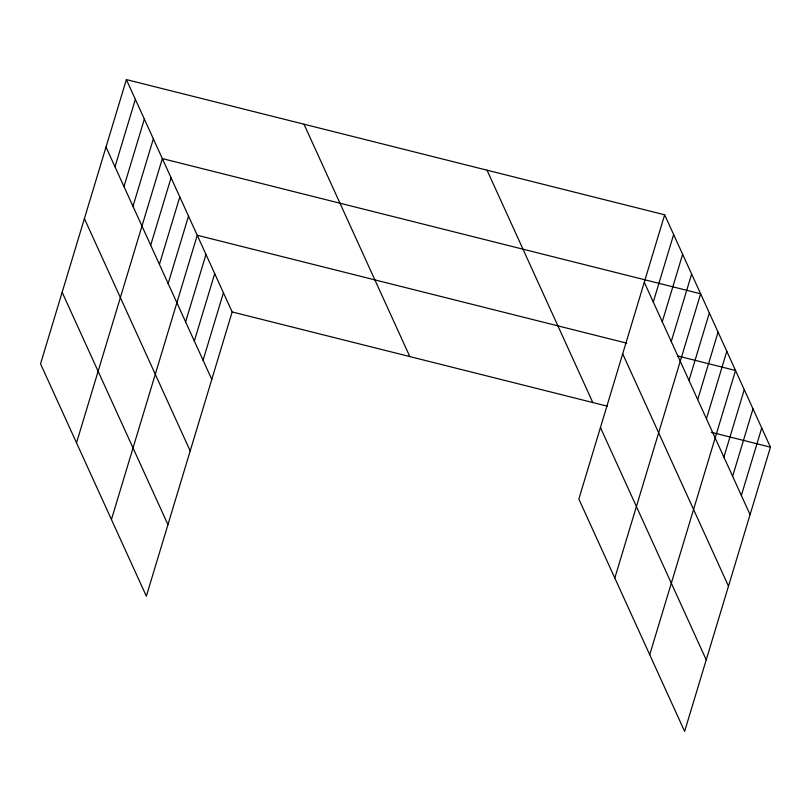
<?xml version="1.0" encoding="UTF-8"?>
<svg xmlns="http://www.w3.org/2000/svg" width="811" height="811" viewBox="0 0 811 811"><rect width="100%" height="100%" fill="white"/><g stroke="black" fill="none" stroke-linecap="round" stroke-linejoin="round"><path stroke-width="1.22" d="M126.374 79.59L40.55 363.835L146.345 596.197L232.159 311.951L126.374 79.59L664.655 214.803L770.45 447.165L684.626 731.41L578.841 499.049L664.655 214.803M114.99 166.802L135.366 99.337M123.982 186.55L144.358 119.095M132.974 206.308L153.35 138.843M76.518 442.836L162.342 158.591L700.623 293.805L614.809 578.05M150.694 245.226L171.07 177.761M159.422 264.396L179.799 196.931M168.151 283.566L188.527 216.101M111.431 519.516L197.255 235.271L626.781 343.165M185.607 321.906L205.984 254.441M194.336 341.076L214.712 273.611M203.064 360.246L223.441 292.781M653.281 302.016L673.647 234.551M662.273 321.764L682.639 254.309M671.265 341.522L691.631 274.057M688.985 380.44L709.351 312.975M697.713 399.61L718.08 332.145M706.442 418.78L726.808 351.315M649.723 654.73L735.536 370.485L677.53 355.917M723.899 457.12L744.265 389.655M732.627 476.29L752.993 408.825M741.355 495.46L761.722 427.995M232.159 311.951L607.317 406.189M711.237 432.293L770.45 447.165M644.289 282.269L750.084 514.63M622.686 353.809L728.481 586.16M487.026 170.178L592.811 402.54M600.434 427.509L706.229 659.87M304.003 124.215L409.798 356.566M105.998 147.055L211.793 379.416M84.405 218.595L190.2 450.957M62.153 292.295L167.948 524.656"/></g></svg>
